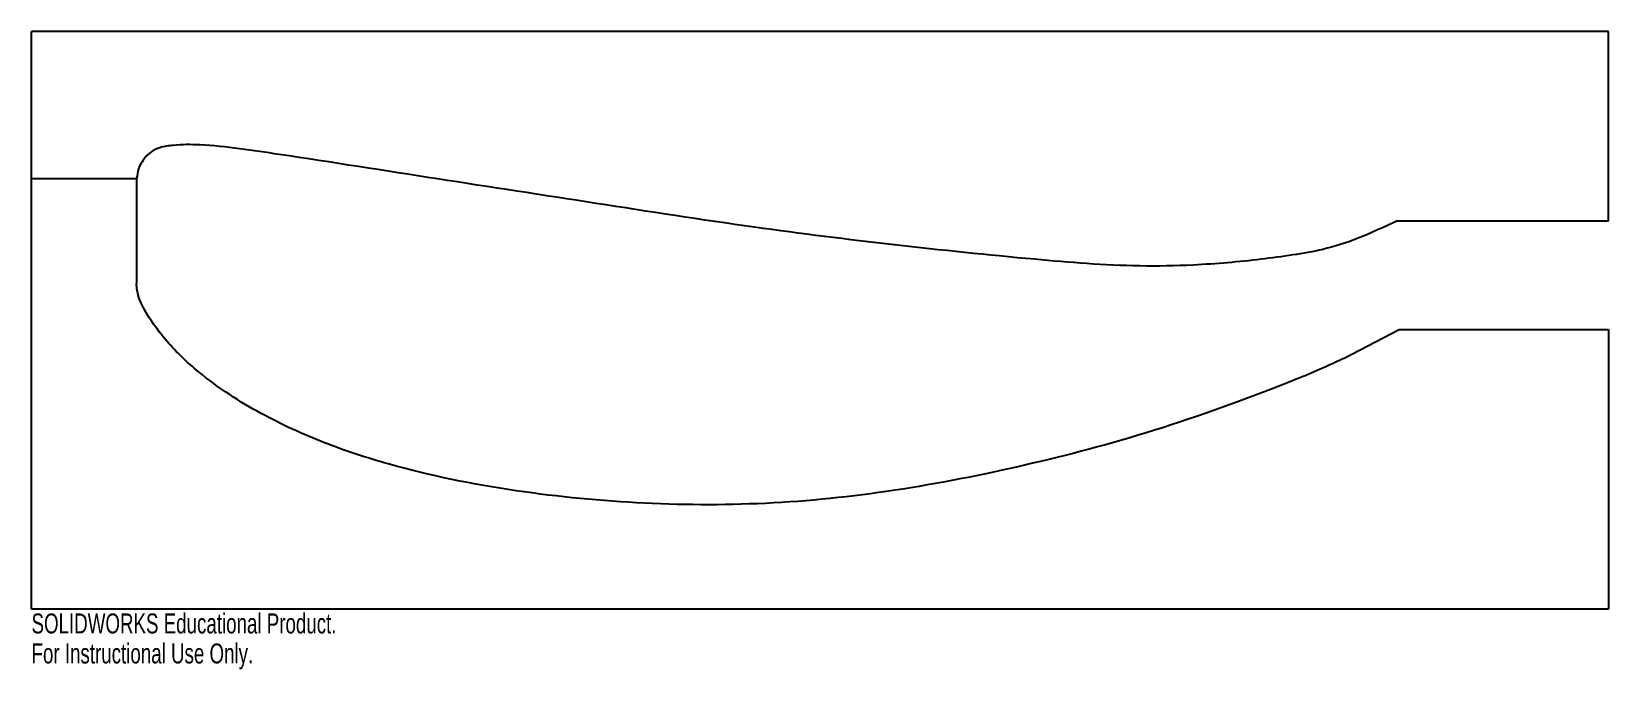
# Model space of a CAD drawing. Header units: millimetres. Extents: x -25 to 356, y -93 to 61.
import ezdxf

# ---------------------------------------------------------------- set-up
doc = ezdxf.new("R2010")
doc.units = ezdxf.units.MM
doc.styles.add('SLDTEXTSTYLE0', font='TXT', dxfattribs={"width": 0.7})

msp = doc.modelspace()

# ---------------------------------------------------------------- linework, layer by layer
at = {"color": 7, "linetype": 'Continuous', "lineweight": 25}
for p, q in [((-25.4, -78.74), (-25.4, 60.95)), ((355.6, 60.95), (-25.4, 60.95)), ((355.6, 15.21), (355.6, 60.95)), ((-25.4, 25.4), (0, 25.4)), ((-25.4, 25.39), (0, 25.39)), ((0, 25.4), (0, 0)), ((304.63, 15.21), (355.6, 15.21)), ((291.62, -18.07), (305.06, -11.1)), ((305.06, -11.1), (355.6, -11.1)), ((355.6, -11.1), (355.6, -78.74)), ((355.6, -78.74), (-25.4, -78.74))]:
    msp.add_line(p, q, dxfattribs=at)
for points, knots in [([(304.63, 15.21), (301.42, 13.7), (295.59, 10.95), (287.07, 8.18), (279.22, 6.87), (271.53, 5.83), (263.53, 5), (253.74, 4.32), (242.39, 4.13), (229.61, 4.76), (209.87, 6.47), (183.08, 9.27), (147.72, 13.65), (111, 19.43), (72.72, 25.3), (44.03, 29.8), (24.88, 32.68), (17.39, 33.51), (12.01, 33.64), (8.78, 33.46), (5.82, 33.07), (3.31, 31.88), (1.57, 30.05), (0.33, 27.85), (0.11, 26.2), (0, 25.39)], [0, 0, 0, 0, 0.03404, 0.061841, 0.08562, 0.110329, 0.136301, 0.16289, 0.20446, 0.245176, 0.285631, 0.394683, 0.503703, 0.627615, 0.751519, 0.875425, 0.906399, 0.93737, 0.94768, 0.958032, 0.968436, 0.976182, 0.984175, 0.992228, 1, 1, 1, 1]), ([(291.62, -18.07), (286.94, -20.38), (274.66, -25.45), (247.89, -35.4), (216.84, -43.69), (185.32, -50.12), (153.99, -53.6), (122.68, -53.59), (91.5, -50.58), (65.61, -45.41), (45.1, -38.7), (32.34, -32.88), (22.24, -26.87), (14.51, -21.22), (8.11, -15.19), (2.92, -8.36), (-0.11, -3.2), (0, 0)], [0, 0, 0, 0, 0.044406, 0.150828, 0.254264, 0.355696, 0.455443, 0.554252, 0.653184, 0.753393, 0.804853, 0.858402, 0.886599, 0.916507, 0.949718, 0.96915, 1, 1, 1, 1])]:
    msp.add_open_spline(points, degree=3, knots=knots, dxfattribs=at)

# ---------------------------------------------------------------- texts
at = {"color": 7, "linetype": 'Continuous', "char_height": 4.8336, "attachment_point": 1, "style": 'SLDTEXTSTYLE0'}
for s, insert in [('SOLIDWORKS Educational Product.', (-25.4, -79.76)), ('For Instructional Use Only.', (-25.4, -87.01))]:
    msp.add_mtext(s, dxfattribs=dict(at, insert=insert))

doc.saveas('drawing.dxf')
